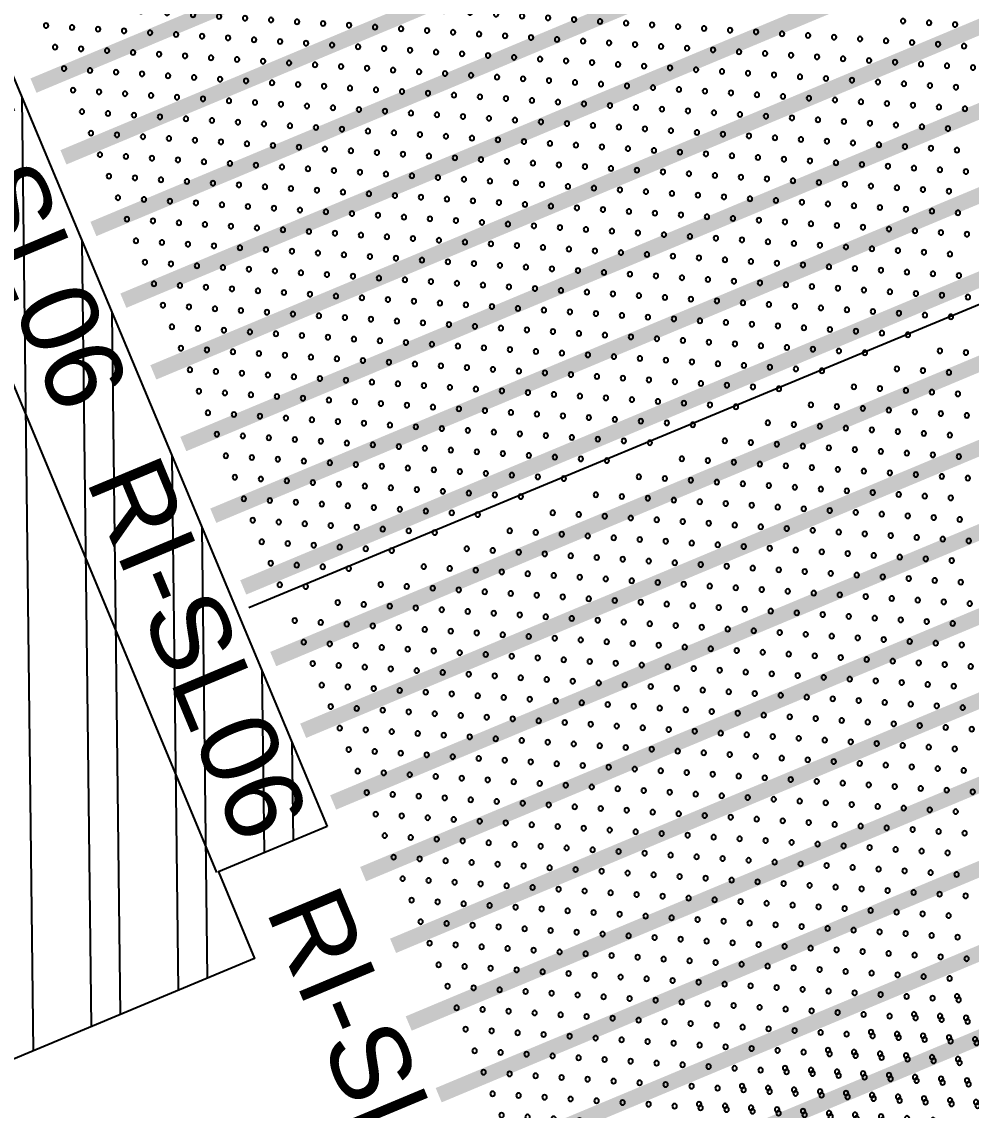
# Model space of a CAD drawing. Header units: millimetres. Extents: x 712803 to 922331, y -1382701 to -1225629.
# Drawn here: x 810836 to 812058, y -1277630 to -1276229 of the extents above; entities that cross this region are included whole.
import ezdxf
from ezdxf.enums import TextEntityAlignment as Align

# ---------------------------------------------------------------- set-up
doc = ezdxf.new("R2010")
doc.units = ezdxf.units.MM
doc.header["$LTSCALE"] = 10
doc.header["$MEASUREMENT"] = 0
doc.linetypes.add('CENTER', pattern=[50.8, 31.75, -6.35, 6.35, -6.35])
for name, color, linetype in [('I—平顶—分格线', 8, 'Continuous'), ('I—平顶—填充01(线状)', 8, 'Continuous'), ('I—平顶—灯具', 62, 'Continuous'), ('I—平顶—造型', 122, 'Continuous')]:
    doc.layers.add(name, color=color, linetype=linetype)
doc.styles.add('ARIAL', font='arial.ttf')

# ---------------------------------------------------------------- blocks, each defined once
blk = doc.blocks.new('30-2')
at = {"layer": 'I—平顶—分格线'}
for centre in [(-1385, -64.7), (-1355, -64.7), (-1325, -64.7), (-1295, -64.7), (-1265, -64.7), (-1235, -64.7), (-1205, -64.7), (-1175, -64.7), (-1145, -64.7), (-1115, -64.7), (-1085, -64.7), (-1055, -64.7), (-1025, -64.7), (-995, -64.7), (-965, -64.7), (-935, -64.7), (-905, -64.7), (-875, -64.7), (-845, -64.7), (-815, -64.7), (-785, -64.7), (-755, -64.7), (-725, -64.7), (-695, -64.7), (-665, -64.7), (-635, -64.7), (-605, -64.7), (-575, -64.7), (-545, -64.7), (-515, -64.7), (-485, -64.7), (-455, -64.7), (-425, -64.7), (-395, -64.7), (-365, -64.7), (-335, -64.7), (-305, -64.7), (-275, -64.7), (-245, -64.7), (-215, -64.7), (-185, -64.7), (-155, -64.7), (-125, -64.7), (-95, -64.7), (-65, -64.7), (-35, -64.7), (-1370, -94.7), (-1340, -94.7), (-1310, -94.7), (-1280, -94.7), (-1250, -94.7), (-1220, -94.7), (-1190, -94.7), (-1160, -94.7), (-1130, -94.7), (-1100, -94.7), (-1070, -94.7), (-1040, -94.7), (-1010, -94.7), (-980, -94.7), (-950, -94.7), (-920, -94.7), (-890, -94.7), (-860, -94.7), (-830, -94.7), (-800, -94.7), (-770, -94.7), (-740, -94.7), (-710, -94.7), (-680, -94.7), (-650, -94.7), (-620, -94.7), (-590, -94.7), (-560, -94.7), (-530, -94.7), (-500, -94.7), (-470, -94.7), (-440, -94.7), (-410, -94.7), (-380, -94.7), (-350, -94.7), (-320, -94.7), (-290, -94.7), (-260, -94.7), (-230, -94.7), (-200, -94.7), (-170, -94.7), (-140, -94.7), (-110, -94.7), (-80, -94.7), (-50, -94.7), (-20, -94.7), (-1385, -124.7), (-1355, -124.7), (-1325, -124.7), (-1295, -124.7), (-1265, -124.7), (-1235, -124.7), (-1205, -124.7), (-1175, -124.7), (-1145, -124.7), (-1115, -124.7), (-1085, -124.7), (-1055, -124.7), (-1025, -124.7), (-995, -124.7), (-965, -124.7), (-935, -124.7), (-905, -124.7), (-875, -124.7), (-845, -124.7), (-815, -124.7), (-785, -124.7), (-755, -124.7), (-725, -124.7), (-695, -124.7), (-665, -124.7), (-635, -124.7), (-605, -124.7), (-575, -124.7), (-545, -124.7), (-515, -124.7), (-485, -124.7), (-455, -124.7), (-425, -124.7), (-395, -124.7), (-365, -124.7), (-335, -124.7), (-305, -124.7), (-275, -124.7), (-245, -124.7), (-215, -124.7), (-185, -124.7), (-155, -124.7), (-125, -124.7), (-95, -124.7), (-65, -124.7), (-35, -124.7), (-1370, -154.7), (-1340, -154.7), (-1310, -154.7), (-1280, -154.7), (-1250, -154.7), (-1220, -154.7), (-1190, -154.7), (-1160, -154.7), (-1130, -154.7), (-1100, -154.7), (-1070, -154.7), (-1040, -154.7), (-1010, -154.7), (-980, -154.7), (-950, -154.7), (-920, -154.7), (-890, -154.7), (-860, -154.7), (-830, -154.7), (-800, -154.7), (-770, -154.7), (-740, -154.7), (-710, -154.7), (-680, -154.7), (-650, -154.7), (-620, -154.7), (-590, -154.7), (-560, -154.7), (-530, -154.7), (-500, -154.7), (-470, -154.7), (-440, -154.7), (-410, -154.7), (-380, -154.7), (-350, -154.7), (-320, -154.7), (-290, -154.7), (-260, -154.7), (-230, -154.7), (-200, -154.7), (-170, -154.7), (-140, -154.7), (-110, -154.7), (-80, -154.7), (-50, -154.7), (-20, -154.7), (-1385, -184.7), (-1355, -184.7), (-1325, -184.7), (-1295, -184.7), (-1265, -184.7), (-1235, -184.7), (-1205, -184.7), (-1175, -184.7), (-1145, -184.7), (-1115, -184.7), (-1085, -184.7), (-1055, -184.7), (-1025, -184.7), (-995, -184.7), (-965, -184.7), (-935, -184.7), (-905, -184.7), (-875, -184.7), (-845, -184.7), (-815, -184.7), (-785, -184.7), (-755, -184.7), (-725, -184.7), (-695, -184.7), (-665, -184.7), (-635, -184.7), (-605, -184.7), (-575, -184.7), (-545, -184.7), (-515, -184.7), (-485, -184.7), (-455, -184.7), (-425, -184.7), (-395, -184.7), (-365, -184.7), (-335, -184.7), (-305, -184.7), (-275, -184.7), (-245, -184.7), (-215, -184.7), (-185, -184.7), (-155, -184.7), (-125, -184.7), (-95, -184.7), (-65, -184.7), (-35, -184.7), (-1370, -214.7), (-1340, -214.7), (-1310, -214.7), (-1280, -214.7), (-1250, -214.7), (-1220, -214.7), (-1190, -214.7), (-1160, -214.7), (-1130, -214.7), (-1100, -214.7), (-1070, -214.7), (-1040, -214.7), (-1010, -214.7), (-980, -214.7), (-950, -214.7), (-920, -214.7), (-890, -214.7), (-860, -214.7), (-830, -214.7), (-800, -214.7), (-770, -214.7), (-740, -214.7), (-710, -214.7), (-680, -214.7), (-650, -214.7), (-620, -214.7), (-590, -214.7), (-560, -214.7), (-530, -214.7), (-500, -214.7), (-470, -214.7), (-440, -214.7), (-410, -214.7), (-380, -214.7), (-350, -214.7), (-320, -214.7), (-290, -214.7), (-260, -214.7), (-230, -214.7), (-200, -214.7), (-170, -214.7), (-140, -214.7), (-110, -214.7), (-80, -214.7), (-50, -214.7), (-20, -214.7), (-1385, -244.7), (-1355, -244.7), (-1325, -244.7), (-1295, -244.7), (-1265, -244.7), (-1235, -244.7), (-1205, -244.7), (-1175, -244.7), (-1145, -244.7), (-1115, -244.7), (-1085, -244.7), (-1055, -244.7), (-1025, -244.7), (-995, -244.7), (-965, -244.7), (-935, -244.7), (-905, -244.7), (-875, -244.7), (-845, -244.7), (-815, -244.7), (-785, -244.7), (-755, -244.7), (-725, -244.7), (-695, -244.7), (-665, -244.7), (-635, -244.7), (-605, -244.7), (-575, -244.7), (-545, -244.7), (-515, -244.7), (-485, -244.7), (-455, -244.7), (-425, -244.7), (-395, -244.7), (-365, -244.7), (-335, -244.7), (-305, -244.7), (-275, -244.7), (-245, -244.7), (-215, -244.7), (-185, -244.7), (-155, -244.7), (-125, -244.7), (-95, -244.7), (-65, -244.7), (-35, -244.7), (-1370, -274.7), (-1340, -274.7), (-1310, -274.7), (-1280, -274.7), (-1250, -274.7), (-1220, -274.7), (-1190, -274.7), (-1160, -274.7), (-1130, -274.7), (-1100, -274.7), (-1070, -274.7), (-1040, -274.7), (-1010, -274.7), (-980, -274.7), (-950, -274.7), (-920, -274.7), (-890, -274.7), (-860, -274.7), (-830, -274.7), (-800, -274.7), (-770, -274.7), (-740, -274.7), (-710, -274.7), (-680, -274.7), (-650, -274.7), (-620, -274.7), (-590, -274.7), (-560, -274.7), (-530, -274.7), (-500, -274.7), (-470, -274.7), (-440, -274.7), (-410, -274.7), (-380, -274.7), (-350, -274.7), (-320, -274.7), (-290, -274.7), (-260, -274.7), (-230, -274.7), (-200, -274.7), (-170, -274.7), (-140, -274.7), (-110, -274.7), (-80, -274.7), (-50, -274.7), (-20, -274.7), (-1385, -304.7), (-1355, -304.7), (-1325, -304.7), (-1295, -304.7), (-1265, -304.7), (-1235, -304.7), (-1205, -304.7), (-1175, -304.7), (-1145, -304.7), (-1115, -304.7), (-1085, -304.7), (-1055, -304.7), (-1025, -304.7), (-995, -304.7), (-965, -304.7), (-935, -304.7), (-905, -304.7), (-875, -304.7), (-845, -304.7), (-815, -304.7), (-785, -304.7), (-755, -304.7), (-725, -304.7), (-695, -304.7), (-665, -304.7), (-635, -304.7), (-605, -304.7), (-575, -304.7), (-545, -304.7), (-515, -304.7), (-485, -304.7), (-455, -304.7), (-425, -304.7), (-395, -304.7), (-365, -304.7), (-335, -304.7), (-305, -304.7), (-275, -304.7), (-245, -304.7), (-215, -304.7), (-185, -304.7), (-155, -304.7), (-125, -304.7), (-95, -304.7), (-65, -304.7), (-35, -304.7), (-1370, -334.7), (-1340, -334.7), (-1310, -334.7), (-1280, -334.7), (-1250, -334.7), (-1220, -334.7), (-1190, -334.7), (-1160, -334.7), (-1130, -334.7), (-1100, -334.7), (-1070, -334.7), (-1040, -334.7), (-1010, -334.7), (-980, -334.7), (-950, -334.7), (-920, -334.7), (-890, -334.7), (-860, -334.7), (-830, -334.7), (-800, -334.7), (-770, -334.7), (-740, -334.7), (-710, -334.7), (-680, -334.7), (-650, -334.7), (-620, -334.7), (-590, -334.7), (-560, -334.7), (-530, -334.7), (-500, -334.7), (-470, -334.7), (-440, -334.7), (-410, -334.7), (-380, -334.7), (-350, -334.7), (-320, -334.7), (-290, -334.7), (-260, -334.7), (-230, -334.7), (-200, -334.7), (-170, -334.7), (-140, -334.7), (-110, -334.7), (-80, -334.7), (-50, -334.7), (-20, -334.7), (-1385, -364.7), (-1355, -364.7), (-1325, -364.7), (-1295, -364.7), (-1265, -364.7), (-1235, -364.7), (-1205, -364.7), (-1175, -364.7), (-1145, -364.7), (-1115, -364.7), (-1085, -364.7), (-1055, -364.7), (-1025, -364.7), (-995, -364.7), (-965, -364.7), (-935, -364.7), (-905, -364.7), (-875, -364.7), (-845, -364.7), (-815, -364.7), (-785, -364.7), (-755, -364.7), (-725, -364.7), (-695, -364.7), (-665, -364.7), (-635, -364.7), (-605, -364.7), (-575, -364.7), (-545, -364.7), (-515, -364.7), (-485, -364.7), (-455, -364.7), (-425, -364.7), (-395, -364.7), (-365, -364.7), (-335, -364.7), (-305, -364.7), (-275, -364.7), (-245, -364.7), (-215, -364.7), (-185, -364.7), (-155, -364.7), (-125, -364.7), (-95, -364.7), (-65, -364.7), (-35, -364.7), (-1370, -394.7), (-1340, -394.7), (-1310, -394.7), (-1280, -394.7), (-1250, -394.7), (-1220, -394.7), (-1190, -394.7), (-1160, -394.7), (-1130, -394.7), (-1100, -394.7), (-1070, -394.7), (-1040, -394.7), (-1010, -394.7), (-980, -394.7), (-950, -394.7), (-920, -394.7), (-890, -394.7), (-860, -394.7), (-830, -394.7), (-800, -394.7), (-770, -394.7), (-740, -394.7), (-710, -394.7), (-680, -394.7), (-650, -394.7), (-620, -394.7), (-590, -394.7), (-560, -394.7), (-530, -394.7), (-500, -394.7), (-470, -394.7), (-440, -394.7), (-410, -394.7), (-380, -394.7), (-350, -394.7), (-320, -394.7), (-290, -394.7), (-260, -394.7), (-230, -394.7), (-200, -394.7), (-170, -394.7), (-140, -394.7), (-110, -394.7), (-80, -394.7), (-50, -394.7), (-20, -394.7), (-1385, -424.7), (-1355, -424.7), (-1325, -424.7), (-1295, -424.7), (-1265, -424.7), (-1235, -424.7), (-1205, -424.7), (-1175, -424.7), (-1145, -424.7), (-1115, -424.7), (-1085, -424.7), (-1055, -424.7), (-1025, -424.7), (-995, -424.7), (-965, -424.7), (-935, -424.7), (-905, -424.7), (-875, -424.7), (-845, -424.7), (-815, -424.7), (-785, -424.7), (-755, -424.7), (-725, -424.7), (-695, -424.7), (-665, -424.7), (-635, -424.7), (-605, -424.7), (-575, -424.7), (-545, -424.7), (-515, -424.7), (-485, -424.7), (-455, -424.7), (-425, -424.7), (-395, -424.7), (-365, -424.7), (-335, -424.7), (-305, -424.7), (-275, -424.7), (-245, -424.7), (-215, -424.7), (-185, -424.7), (-155, -424.7), (-125, -424.7), (-95, -424.7), (-65, -424.7), (-35, -424.7), (-1370, -454.7), (-1340, -454.7), (-1310, -454.7), (-1280, -454.7), (-1250, -454.7), (-1220, -454.7), (-1190, -454.7), (-1160, -454.7), (-1130, -454.7), (-1100, -454.7), (-1070, -454.7), (-1040, -454.7), (-1010, -454.7), (-980, -454.7), (-950, -454.7), (-920, -454.7), (-890, -454.7), (-860, -454.7), (-830, -454.7), (-800, -454.7), (-770, -454.7), (-740, -454.7), (-710, -454.7), (-680, -454.7), (-650, -454.7), (-620, -454.7), (-590, -454.7), (-560, -454.7), (-530, -454.7), (-500, -454.7), (-470, -454.7), (-440, -454.7), (-410, -454.7), (-380, -454.7), (-350, -454.7), (-320, -454.7), (-290, -454.7), (-260, -454.7), (-230, -454.7), (-200, -454.7), (-170, -454.7), (-140, -454.7), (-110, -454.7), (-80, -454.7), (-50, -454.7), (-20, -454.7), (-1385, -484.7), (-1355, -484.7), (-1325, -484.7), (-1295, -484.7), (-1265, -484.7), (-1235, -484.7), (-1205, -484.7), (-1175, -484.7), (-1145, -484.7), (-1115, -484.7), (-1085, -484.7), (-1055, -484.7), (-1025, -484.7), (-995, -484.7), (-965, -484.7), (-935, -484.7), (-905, -484.7), (-875, -484.7), (-845, -484.7), (-815, -484.7), (-785, -484.7), (-755, -484.7), (-725, -484.7), (-695, -484.7), (-665, -484.7), (-635, -484.7), (-605, -484.7), (-575, -484.7), (-545, -484.7), (-515, -484.7), (-485, -484.7), (-455, -484.7), (-425, -484.7), (-395, -484.7), (-365, -484.7), (-335, -484.7), (-305, -484.7), (-275, -484.7), (-245, -484.7), (-215, -484.7), (-185, -484.7), (-155, -484.7), (-125, -484.7), (-95, -484.7), (-65, -484.7), (-35, -484.7), (-1370, -514.7), (-1340, -514.7), (-1310, -514.7), (-1280, -514.7), (-1250, -514.7), (-1220, -514.7), (-1190, -514.7), (-1160, -514.7), (-1130, -514.7), (-1100, -514.7), (-1070, -514.7), (-1040, -514.7), (-1010, -514.7), (-980, -514.7), (-950, -514.7), (-920, -514.7), (-890, -514.7), (-860, -514.7), (-830, -514.7), (-800, -514.7), (-770, -514.7), (-740, -514.7), (-710, -514.7), (-680, -514.7), (-650, -514.7), (-620, -514.7), (-590, -514.7), (-560, -514.7), (-530, -514.7), (-500, -514.7), (-470, -514.7), (-440, -514.7), (-410, -514.7), (-380, -514.7), (-350, -514.7), (-320, -514.7), (-290, -514.7), (-260, -514.7), (-230, -514.7), (-200, -514.7), (-170, -514.7), (-140, -514.7), (-110, -514.7), (-80, -514.7), (-50, -514.7), (-20, -514.7), (-1385, -544.7), (-1355, -544.7), (-1325, -544.7), (-1295, -544.7), (-1265, -544.7), (-1235, -544.7), (-1205, -544.7), (-1175, -544.7), (-1145, -544.7), (-1115, -544.7), (-1085, -544.7), (-1055, -544.7), (-1025, -544.7), (-995, -544.7), (-965, -544.7), (-935, -544.7), (-905, -544.7), (-875, -544.7), (-845, -544.7), (-815, -544.7), (-785, -544.7), (-755, -544.7), (-725, -544.7), (-695, -544.7), (-665, -544.7), (-635, -544.7), (-605, -544.7), (-575, -544.7), (-545, -544.7), (-515, -544.7), (-485, -544.7), (-455, -544.7), (-425, -544.7), (-395, -544.7), (-365, -544.7), (-335, -544.7), (-305, -544.7), (-275, -544.7), (-245, -544.7), (-215, -544.7), (-185, -544.7), (-155, -544.7), (-125, -544.7), (-95, -544.7), (-65, -544.7), (-35, -544.7), (-1370, -574.7), (-1340, -574.7), (-1310, -574.7), (-1280, -574.7), (-1250, -574.7), (-1220, -574.7), (-1190, -574.7), (-1160, -574.7), (-1130, -574.7), (-1100, -574.7), (-1070, -574.7), (-1040, -574.7), (-1010, -574.7), (-980, -574.7), (-950, -574.7), (-920, -574.7), (-890, -574.7), (-860, -574.7), (-830, -574.7), (-800, -574.7), (-770, -574.7), (-740, -574.7), (-710, -574.7), (-680, -574.7), (-650, -574.7), (-620, -574.7), (-590, -574.7), (-560, -574.7), (-530, -574.7), (-500, -574.7), (-470, -574.7), (-440, -574.7), (-410, -574.7), (-380, -574.7), (-350, -574.7), (-320, -574.7), (-290, -574.7), (-260, -574.7), (-230, -574.7), (-200, -574.7), (-170, -574.7), (-140, -574.7), (-110, -574.7), (-80, -574.7), (-50, -574.7), (-20, -574.7), (-1385, -604.7), (-1355, -604.7), (-1325, -604.7), (-1295, -604.7), (-1265, -604.7), (-1235, -604.7), (-1205, -604.7), (-1175, -604.7), (-1145, -604.7), (-1115, -604.7), (-1085, -604.7), (-1055, -604.7), (-1025, -604.7), (-995, -604.7), (-965, -604.7), (-935, -604.7), (-905, -604.7), (-875, -604.7), (-845, -604.7), (-815, -604.7), (-785, -604.7), (-755, -604.7), (-725, -604.7), (-695, -604.7), (-665, -604.7), (-635, -604.7), (-605, -604.7), (-575, -604.7), (-545, -604.7), (-515, -604.7), (-485, -604.7), (-455, -604.7), (-425, -604.7), (-395, -604.7), (-365, -604.7), (-335, -604.7), (-305, -604.7), (-275, -604.7), (-245, -604.7), (-215, -604.7), (-185, -604.7), (-155, -604.7), (-125, -604.7), (-95, -604.7), (-65, -604.7), (-35, -604.7), (-1370, -634.7), (-1340, -634.7), (-1310, -634.7), (-1280, -634.7), (-1250, -634.7), (-1220, -634.7), (-1190, -634.7), (-1160, -634.7), (-1130, -634.7), (-1100, -634.7), (-1070, -634.7), (-1040, -634.7), (-1010, -634.7), (-980, -634.7), (-950, -634.7), (-920, -634.7), (-890, -634.7), (-860, -634.7), (-830, -634.7), (-800, -634.7), (-770, -634.7), (-740, -634.7), (-710, -634.7), (-680, -634.7), (-650, -634.7), (-620, -634.7), (-590, -634.7), (-560, -634.7), (-530, -634.7), (-500, -634.7), (-470, -634.7), (-440, -634.7), (-410, -634.7), (-380, -634.7), (-350, -634.7), (-320, -634.7), (-290, -634.7), (-260, -634.7), (-230, -634.7), (-200, -634.7), (-170, -634.7), (-140, -634.7), (-110, -634.7), (-80, -634.7), (-50, -634.7), (-20, -634.7), (-1385, -664.7), (-1355, -664.7), (-1325, -664.7), (-1295, -664.7), (-1265, -664.7), (-1235, -664.7), (-1205, -664.7), (-1175, -664.7), (-1145, -664.7), (-1115, -664.7), (-1085, -664.7), (-1055, -664.7), (-1025, -664.7), (-995, -664.7), (-965, -664.7), (-935, -664.7), (-905, -664.7), (-875, -664.7), (-845, -664.7), (-815, -664.7), (-785, -664.7), (-755, -664.7), (-725, -664.7), (-695, -664.7), (-665, -664.7), (-635, -664.7), (-605, -664.7), (-575, -664.7), (-545, -664.7), (-515, -664.7), (-485, -664.7), (-455, -664.7), (-425, -664.7), (-395, -664.7), (-365, -664.7), (-335, -664.7), (-305, -664.7), (-275, -664.7), (-245, -664.7), (-215, -664.7), (-185, -664.7), (-155, -664.7), (-125, -664.7), (-95, -664.7), (-65, -664.7), (-35, -664.7), (-1370, -694.7), (-1340, -694.7), (-1310, -694.7), (-1280, -694.7), (-1250, -694.7), (-1220, -694.7), (-1190, -694.7), (-1160, -694.7), (-1130, -694.7), (-1100, -694.7), (-1070, -694.7), (-1040, -694.7), (-1010, -694.7), (-980, -694.7), (-950, -694.7), (-920, -694.7), (-890, -694.7), (-860, -694.7), (-830, -694.7), (-800, -694.7), (-770, -694.7), (-740, -694.7), (-710, -694.7), (-680, -694.7), (-650, -694.7), (-560, -694.7), (-530, -694.7), (-500, -694.7), (-470, -694.7), (-440, -694.7), (-410, -694.7), (-380, -694.7), (-350, -694.7), (-320, -694.7), (-290, -694.7), (-260, -694.7), (-230, -694.7), (-200, -694.7), (-170, -694.7), (-140, -694.7), (-110, -694.7), (-80, -694.7), (-50, -694.7), (-20, -694.7), (-1385, -724.7), (-1355, -724.7), (-1325, -724.7), (-1295, -724.7), (-1265, -724.7), (-1235, -724.7), (-1205, -724.7), (-1175, -724.7), (-1145, -724.7), (-1115, -724.7), (-1085, -724.7), (-1055, -724.7), (-1025, -724.7), (-995, -724.7), (-965, -724.7), (-935, -724.7), (-905, -724.7), (-875, -724.7), (-845, -724.7), (-815, -724.7), (-785, -724.7), (-755, -724.7), (-725, -724.7), (-545, -724.7), (-515, -724.7), (-485, -724.7), (-455, -724.7), (-425, -724.7), (-395, -724.7), (-365, -724.7), (-335, -724.7), (-305, -724.7), (-275, -724.7), (-245, -724.7), (-215, -724.7), (-185, -724.7), (-155, -724.7), (-125, -724.7), (-95, -724.7), (-65, -724.7), (-35, -724.7), (-1370, -754.7), (-1340, -754.7), (-1310, -754.7), (-1280, -754.7), (-1250, -754.7), (-1220, -754.7), (-1190, -754.7), (-1160, -754.7), (-1130, -754.7), (-1100, -754.7), (-1070, -754.7), (-1040, -754.7), (-1010, -754.7), (-980, -754.7), (-950, -754.7), (-920, -754.7), (-890, -754.7), (-860, -754.7), (-830, -754.7), (-800, -754.7), (-530, -754.7), (-500, -754.7), (-470, -754.7), (-440, -754.7), (-410, -754.7), (-380, -754.7), (-350, -754.7), (-320, -754.7), (-290, -754.7), (-260, -754.7), (-230, -754.7), (-200, -754.7), (-170, -754.7), (-140, -754.7), (-110, -754.7), (-80, -754.7), (-50, -754.7), (-20, -754.7), (-1385, -784.7), (-1355, -784.7), (-1325, -784.7), (-1295, -784.7), (-1265, -784.7), (-1235, -784.7), (-1205, -784.7), (-1175, -784.7), (-1145, -784.7), (-1115, -784.7), (-1085, -784.7), (-1055, -784.7), (-1025, -784.7), (-995, -784.7), (-965, -784.7), (-935, -784.7), (-905, -784.7), (-875, -784.7), (-845, -784.7), (-515, -784.7), (-485, -784.7), (-455, -784.7), (-425, -784.7), (-395, -784.7), (-365, -784.7), (-335, -784.7), (-305, -784.7), (-275, -784.7), (-245, -784.7), (-215, -784.7), (-185, -784.7), (-155, -784.7), (-125, -784.7), (-95, -784.7), (-65, -784.7), (-35, -784.7), (-1370, -814.7), (-1340, -814.7), (-1310, -814.7), (-1280, -814.7), (-1250, -814.7), (-1220, -814.7), (-1190, -814.7), (-1160, -814.7), (-1130, -814.7), (-1100, -814.7), (-1070, -814.7), (-1040, -814.7), (-1010, -814.7), (-980, -814.7), (-950, -814.7), (-920, -814.7), (-500, -814.7), (-470, -814.7), (-440, -814.7), (-410, -814.7), (-380, -814.7), (-350, -814.7), (-320, -814.7), (-290, -814.7), (-260, -814.7), (-230, -814.7), (-200, -814.7), (-170, -814.7), (-140, -814.7), (-110, -814.7), (-80, -814.7), (-50, -814.7), (-20, -814.7), (-1385, -844.7), (-1355, -844.7), (-1325, -844.7), (-1295, -844.7), (-1265, -844.7), (-1235, -844.7), (-1205, -844.7), (-1175, -844.7), (-1145, -844.7), (-1115, -844.7), (-1085, -844.7), (-1055, -844.7), (-1025, -844.7), (-995, -844.7), (-485, -844.7), (-455, -844.7), (-425, -844.7), (-395, -844.7), (-365, -844.7), (-335, -844.7), (-305, -844.7), (-275, -844.7), (-245, -844.7), (-215, -844.7), (-185, -844.7), (-155, -844.7), (-125, -844.7), (-95, -844.7), (-65, -844.7), (-35, -844.7), (-1370, -874.7), (-1340, -874.7), (-1310, -874.7), (-1280, -874.7), (-1250, -874.7), (-1220, -874.7), (-1190, -874.7), (-1160, -874.7), (-1130, -874.7), (-1100, -874.7), (-1070, -874.7), (-470, -874.7), (-440, -874.7), (-410, -874.7), (-380, -874.7), (-350, -874.7), (-320, -874.7), (-290, -874.7), (-260, -874.7), (-230, -874.7), (-200, -874.7), (-170, -874.7), (-140, -874.7), (-110, -874.7), (-80, -874.7), (-50, -874.7), (-20, -874.7), (-1385, -904.7), (-1355, -904.7), (-1325, -904.7), (-1295, -904.7), (-1265, -904.7), (-1235, -904.7), (-1205, -904.7), (-1175, -904.7), (-1145, -904.7), (-455, -904.7), (-425, -904.7), (-395, -904.7), (-365, -904.7), (-335, -904.7), (-305, -904.7), (-275, -904.7), (-245, -904.7), (-215, -904.7), (-185, -904.7), (-155, -904.7), (-125, -904.7), (-95, -904.7), (-65, -904.7), (-35, -904.7), (-1370, -934.7), (-1340, -934.7), (-1310, -934.7), (-1280, -934.7), (-1250, -934.7), (-1220, -934.7), (-440, -934.7), (-410, -934.7), (-380, -934.7), (-350, -934.7), (-320, -934.7), (-290, -934.7), (-260, -934.7), (-230, -934.7), (-200, -934.7), (-170, -934.7), (-140, -934.7), (-110, -934.7), (-80, -934.7), (-50, -934.7), (-20, -934.7), (-1385, -964.7), (-1355, -964.7), (-1325, -964.7), (-1295, -964.7), (-425, -964.7), (-395, -964.7), (-365, -964.7), (-335, -964.7), (-305, -964.7), (-275, -964.7), (-245, -964.7), (-215, -964.7), (-185, -964.7), (-155, -964.7), (-125, -964.7), (-95, -964.7), (-65, -964.7), (-35, -964.7), (-1370, -994.7), (-410, -994.7), (-380, -994.7), (-350, -994.7), (-320, -994.7), (-290, -994.7), (-260, -994.7), (-230, -994.7), (-200, -994.7), (-170, -994.7), (-140, -994.7), (-110, -994.7), (-80, -994.7), (-50, -994.7), (-20, -994.7), (-395, -1024.7), (-365, -1024.7), (-335, -1024.7), (-305, -1024.7), (-275, -1024.7), (-245, -1024.7), (-215, -1024.7), (-185, -1024.7), (-155, -1024.7), (-125, -1024.7), (-95, -1024.7), (-65, -1024.7), (-35, -1024.7), (-380, -1054.7), (-350, -1054.7), (-320, -1054.7), (-290, -1054.7), (-260, -1054.7), (-230, -1054.7), (-200, -1054.7), (-170, -1054.7), (-140, -1054.7), (-110, -1054.7), (-395, -1084.7), (-365, -1084.7), (-335, -1084.7), (-305, -1084.7), (-275, -1084.7), (-245, -1084.7), (-215, -1084.7), (-185, -1084.7), (-380, -1114.7), (-350, -1114.7), (-320, -1114.7), (-290, -1114.7), (-260, -1114.7), (-365, -1144.7), (-335, -1144.7), (-305, -1144.7)]:
    blk.add_circle(centre, 3, dxfattribs=at)
blk = doc.blocks.new('P1-T2')
at = {"layer": 'I—平顶—分格线'}
blk.add_lwpolyline([(-2809.9, -23.6), (-2863, -22432.8)], dxfattribs=at)
at = {"layer": 'I—平顶—灯具', "linetype": 'CENTER', "ltscale": 0.01, "const_width": 20}
for points in [[(-3590, -20), (-3590, -22429.3)], [(-3490, -20), (-3490, -22429.3)], [(-3390, -20), (-3390, -22429.3)], [(-3290, -20), (-3290, -22429.3)], [(-3190, -20), (-3190, -22429.3)], [(-3090, -20), (-3090, -22429.3)], [(-2990, -20), (-2990, -22429.3)], [(-2890, -20), (-2890, -22429.3)], [(-2790, -20), (-2790, -22429.3)], [(-2690, -20), (-2690, -22429.3)], [(-2590, -20), (-2590, -22429.3)], [(-2490, -20), (-2490, -22429.3)], [(-2390, -20), (-2390, -22429.3)], [(-2290, -20), (-2290, -22449.3)], [(-2190, -20), (-2190, -22449.3)], [(-2090, -20), (-2090, -22449.3)], [(-1990, -20), (-1990, -22429.3)]]:
    blk.add_lwpolyline(points, dxfattribs=at)
at = {"layer": 'I—平顶—分格线', "xscale": -1, "rotation": 180}
for p in [(-2840, -22449.3), (-1440, -22449.3), (-665, -22449.3)]:
    blk.add_blockref('30-2', p, dxfattribs=at)
at = {"layer": 'I—平顶—灯具', "linetype": 'CENTER', "ltscale": 0.01, "style": 'ARIAL'}
for p in [(-3440, -22513.4), (-2840, -22513.4), (-2240, -22513.4)]:
    blk.add_text('RI-SL06', height=100, rotation=359.9767, dxfattribs=at).set_placement(p, align=Align.MIDDLE_CENTER)

msp = doc.modelspace()

# ---------------------------------------------------------------- hatches: boundary and pattern name
at = {"layer": 'I—平顶—填充01(线状)'}
h = msp.add_hatch(dxfattribs=at)
h.set_pattern_fill('ANSI32', color=256, scale=300, angle=23)
h.set_pattern_definition([(90.68915, (788315.3, -1287144.2), (-112.49186, -1.3531), []), (90.68915, (788352.34, -1287106.26), (-112.49186, -1.3531), [])])
h.paths.add_polyline_path([(811229.4, -1277265), (811089.4, -1277323.4), (811136, -1277435.1), (809568.9, -1278089.1), (809542, -1278024.6), (809402.4, -1278082.9), (808245, -1275315.2), (808383.4, -1275257.4), (808336.9, -1275146.2), (809904.9, -1274490.5), (809951.4, -1274601.6), (810089.8, -1274543.8)])

# ---------------------------------------------------------------- linework, layer by layer
msp.add_line((809951.4, -1274601.6), (811087.1, -1277324.4), dxfattribs=at)
at = {"layer": 'I—平顶—造型'}
msp.add_lwpolyline([(811229.4, -1277265), (811089.4, -1277323.4), (811136, -1277435.1), (809568.9, -1278089.1), (809542, -1278024.6), (809402.4, -1278082.9), (808245, -1275315.2), (808383.4, -1275257.4), (808336.9, -1275146.2), (809904.9, -1274490.5), (809951.4, -1274601.6), (810089.8, -1274543.8)], close=True, dxfattribs=at)

# ---------------------------------------------------------------- block references
at = {"rotation": 292.6891305224073}
msp.add_blockref('P1-T2', (832929.7, -1270972.1, 0), dxfattribs=at)

doc.saveas('drawing.dxf')
